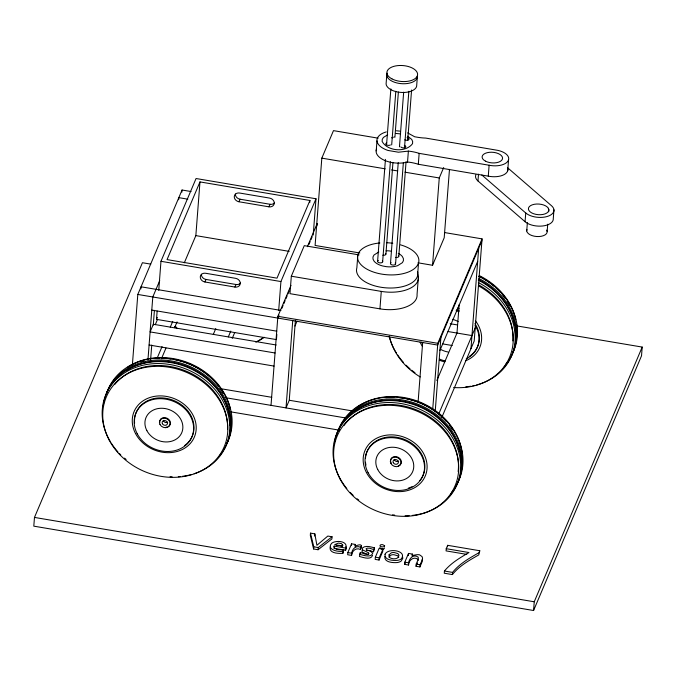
<?xml version="1.0" encoding="UTF-8"?>
<svg xmlns="http://www.w3.org/2000/svg" width="676" height="676" viewBox="0 0 676 676"><rect width="100%" height="100%" fill="white"/><g stroke="black" fill="none" stroke-linecap="round" stroke-linejoin="round"><path stroke-width="1.01" d="M384.483 547.94L384.112 548.811L381.627 549.132L379.768 548.092L380.149 547.205M150.756 264.122L142.425 262.719L34.476 517.419L33.8 526.156L533.575 610.512L641.524 355.804L642.2 347.075L516.219 325.807M132.378 364.922L137.803 294.449L182.064 190.015L191.063 191.536M140.878 288.905L141.039 286.801L280.979 310.428M147.934 360.088L152.793 296.975L159.73 280.616M150.613 359.809L151.745 345.081M153.283 325.097L154.415 310.368M276.45 339.605L156.502 319.359L157.145 311.07M158.742 290.334L160.972 261.308L196.057 178.523L316.005 198.769L313.208 235.054M178.658 199.758L178.827 197.654L187.818 199.175M181.903 192.119L182.064 190.015M184.32 262.795L195.846 235.611L199.978 181.912L309.929 200.476L309.76 202.58M271.017 405.372L277.87 316.317L290.984 285.373M276.526 338.575L276.847 334.426M278.681 310.58L280.92 281.554L316.005 198.769M359.074 254.894L304.276 245.65L291.322 276.214L289.979 293.671L379.937 308.856A30.741 15.97 4.4 0 0 417.05 294.508L418.393 277.05M292.733 320.593L286.016 407.907L289.252 400.26L295.404 320.314M378.171 138.174L333.479 130.629L321.818 158.142L315.1 245.447L359.793 252.993M310.478 533.127L310.318 535.308L313.605 548.988L318.058 549.74L331.882 538.949L332.051 536.769L327.826 536.06L316.9 545.278L314.839 533.863L310.478 533.127L313.774 546.808L313.605 548.988M314.67 536.043L314.839 533.863M318.058 549.74L318.227 547.56L332.051 536.769M333.952 547.577L334.071 546.123L345.766 548.101C348.444 540.825 335.82 540.048 331.722 543.2C325.984 549.689 338.372 552.258 343.028 551.16L343.704 549.563C340.687 549.833 334.029 550.382 334.071 546.123M357.858 254.742L356.852 267.84A30.741 15.97 4.4 0 0 386.604 287.9A30.741 15.97 4.4 0 0 417.675 271.853M330.175 547.137C328.95 553.5 338.549 553.585 342.859 553.34L343.028 551.16M343.704 549.563L342.859 553.34M376.98 140.87L376.135 151.787A20.5 10.647 4.4 0 0 402.82 162.916L408.481 162.122A29.338 15.244 4.4 0 1 418.317 164.268L490.201 176.478A15.371 7.985 4.4 0 0 507.794 168.687M333.902 548.304L345.597 550.281L345.766 548.101M347.844 552.562L347.675 554.742L351.562 555.402C351.875 550.898 356.32 547.104 360.536 549.563L361.499 545.498C359.564 542.963 352.931 548.447 355.441 544.467L351.554 543.817L347.844 552.562L351.731 553.213C352.044 548.709 356.489 544.924 360.705 547.383L360.536 549.563M386.765 75.239L386.089 83.968A15.371 7.985 4.4 0 0 402.161 92.477A15.371 7.985 4.4 0 0 416.729 84.906L417.405 76.177A15.371 7.985 4.4 0 1 400.826 83.613A15.371 7.985 4.4 0 1 387.086 73.177M351.435 545.27L351.554 543.817M351.562 555.402L351.731 553.213M355.272 546.647L355.441 544.467M390.39 161.758L382.616 262.026A2.56 1.335 4.4 0 1 379.802 262.846A2.56 1.335 4.4 0 1 377.588 261.392L385.438 159.359M386.571 144.639L390.863 88.886M366.341 550.534L369.603 550.425L373.49 551.76L374.394 547.839C370.676 546.833 365.293 545.033 362.192 548.16L362.649 549.934L368.048 552.537L368.792 553.602L367.575 554.252L364.82 554.067L360.367 552.41L359.421 556.433C362.978 557.438 371.116 560.328 372.577 555.342M360.257 553.864L360.367 552.41M391.683 144.926L395.815 91.285M379.937 308.856L381.281 291.398A30.741 15.97 4.4 0 0 417.785 274.524M385.92 254.024L392.959 162.51M394.902 137.27L398.384 92.037M390.475 263.64L398.24 162.654M399.457 146.878L403.665 92.181M368.589 554.497L368.699 553.044M395.578 263.792L403.352 162.815M404.485 148.086L408.853 91.285M373.49 551.76L374.394 547.839M375.349 557.201L375.18 559.382L379.067 560.041L382.777 551.295L382.946 549.115L379.05 548.456L375.349 557.201L379.236 557.861L382.946 549.115M398.798 256.204L406.082 161.53M407.704 140.49L411.583 90.001M407.535 162.02L408.38 151.111L409.326 151.213A29.338 15.244 4.4 0 1 419.154 153.359L491.046 165.569A15.371 7.985 4.4 0 0 508.546 159.866L507.71 170.774M379.067 560.041L379.236 557.861M418.317 164.268L419.154 153.359M417.523 276.019L418.529 262.922M418.368 560.243L418.055 559.373C413.864 556.052 408.659 560.108 408.549 565.018L404.645 564.359L404.806 562.178L408.515 553.424L412.419 554.083L412.25 556.272M418.14 401.434L422.669 342.529M408.346 555.613L408.515 553.424M408.549 565.018C407.898 559.72 413.011 553.188 418.224 557.185L418.292 559.17L416.205 564.097L416.036 566.277L419.923 566.936L422.196 561.587L422.28 559.289M417.996 262.812L432.547 265.271L439.265 177.965L443.693 167.53M449.472 169.389L444.208 237.766L432.547 265.271M419.923 566.936C419.272 563.226 425.736 557.827 420.506 555.478C418.807 552.926 410.163 557.235 412.419 554.083M432.724 409.225L437.803 343.315L482.064 238.881L444.673 232.578M435.234 411.05L440.904 337.417M459.165 304.648L456.976 333.048L436.848 380.529M446.236 548.701L469 552.545C460.111 557.658 451.053 563.023 444.428 571.026L444.259 573.206L452.405 574.583C459.3 565.854 469.271 560.328 478.777 554.903L479.783 550.746L447.673 545.321L446.236 548.701L446.067 550.889L466.761 554.379M447.563 546.774L447.673 545.321M553.948 209.839L553.281 218.568A15.371 7.985 4.4 0 1 542.651 225.987A15.371 7.985 4.4 0 1 525.066 221.711L477.966 180.957L478.49 174.163M452.405 574.583L452.574 572.403C459.469 563.674 469.44 558.139 478.946 552.723L479.783 550.746M470.961 348.672L478.684 248.269M482.064 238.881L474.197 341.034L441.8 417.472M488.283 176.081L489.12 165.164M525.066 221.711L525.742 212.982L481.836 174.991M526.739 230.896L527.381 222.581M547.163 231.496L547.721 224.221M548.684 211.74L548.844 209.661M533.575 610.512L534.243 601.784L642.2 347.075M377.588 261.392L377.681 261.054A2.56 1.335 4.4 0 1 378.34 260.497M384.847 556.441C383.968 562.415 392.967 562.897 397.167 562.559A8.23 4.276 4.4 0 0 401.147 561.063L402.845 558.249L402.423 556.39M199.978 181.912L167.048 259.601L276.999 278.157L309.929 200.476M156.502 319.359L157.322 317.441M155.269 324.691L157.322 319.849M157.119 358.229L162.046 346.602M170.259 327.226L172.726 321.413M161.446 358.728L165.966 348.072M174.594 327.725L177.053 321.911M204.946 281.993A5.121 4.309 23 0 1 200.282 276.78A5.121 4.309 23 0 1 205.614 273.265L235.603 278.326A5.121 4.309 23 0 1 240.267 283.531A5.121 4.309 23 0 1 234.927 287.055L204.946 281.993L206.019 279.441A5.121 4.309 23 0 1 201.364 274.236M238.949 201.761A5.121 4.309 23 0 1 234.285 196.547A5.121 4.309 23 0 1 239.625 193.032L269.606 198.093A5.121 4.309 23 0 1 274.27 203.299A5.121 4.309 23 0 1 268.938 206.822L238.949 201.761L240.031 199.209A5.121 4.309 23 0 1 235.366 194.004M213.32 334.383L215.779 328.57M234.927 287.055L236.008 284.503A5.121 4.309 23 0 0 240.504 283.058M268.938 206.822L270.02 204.27A5.121 4.309 23 0 0 274.515 202.825M228.311 336.91L230.778 331.096M232.231 338.38L234.699 332.567M307.377 246.698L317.213 223.494M277.735 318.066L278.968 315.168M281.833 308.4L283.067 305.493M283.852 303.642L285.111 300.659M285.906 298.8L287.165 295.826M287.959 293.95L289.193 291.043M308.881 244.577L310.132 241.628M310.935 239.743L312.16 236.845M316.258 227.17L317.526 224.187M294.964 326.052L297.017 321.21M345.597 550.281L346.213 548.532L345.926 546.766M481.929 240.631L437.668 345.064L137.803 294.449M439.899 350.514L477.678 261.367M360.705 547.383L361.499 545.498M438.707 414.067L475.211 327.936M404.645 564.359L405.465 562.415M416.036 566.277L417.43 562.998M362.42 549.774L361.922 551.286L362.48 552.123L367.879 554.717M388.844 557.058L391.117 555.047A4.369 2.265 4.4 0 1 393.964 554.709L397.725 555.765L398.781 557.328M378.797 251.979L373.997 255.013L372.975 256.973L373 259.06L374.048 261.139A15.371 7.985 4.4 0 0 382.388 265.913L386.266 266.665A15.371 7.985 4.4 0 0 397.589 265.685L402.397 262.66L403.411 260.691L403.395 258.604L402.338 256.525A15.371 7.985 4.4 0 0 398.248 253.356M387.669 134.837L383.419 137.422L382.27 139.357L382.143 141.436C387.458 151.373 405.93 152.827 412.546 143.633L412.664 141.554L411.752 139.467L407.653 136.172M408.38 151.111L398.409 152.21L388.058 150.461A20.5 10.647 4.4 0 1 386.326 131.904M336.614 545.515L339.724 545.371L342.149 546.419M395.874 133.451L400.623 133.899M396.406 130.781L399.82 131.119M321.818 158.142L385.219 168.839M391.455 169.896L397.691 170.944M404.966 172.177L439.265 177.965M240.031 199.209L270.02 204.27M195.846 235.611L289.201 251.371M291.322 276.214L381.281 291.398M160.972 261.308L280.92 281.554M206.019 279.441L236.008 284.503M450.216 323.719L457.508 324.953M448.019 331.536L471.966 335.575M442.848 343.932L452.219 345.512M277.87 316.317L437.803 343.315M151.787 310.073L276.729 331.164M276.205 344.997L153.342 324.26L150.106 331.899L275.048 352.99M149.1 344.997L274.042 366.088M219.7 388.523L271.76 397.311M289.463 400.293L352.973 411.016M225.835 397.741L345.571 417.954M231.074 411.895L339.352 430.173M313.774 546.808L318.227 547.56M404.806 562.178L408.718 562.838M416.205 564.097L420.092 564.756M444.428 571.026L452.574 572.403M34.476 517.419L534.243 601.784M391.412 251.252L390.128 250.999A15.371 7.985 4.4 0 0 386.123 250.788M359.59 554.252C363.147 555.25 371.285 558.148 372.746 553.162L370.82 551.506L366.671 549.723L366.096 548.735L367.296 548.135L369.772 548.244L373.659 549.58M360.705 547.45L361.33 547.687M407.628 132.893L414.675 136.772L417.92 137.321A29.338 15.244 4.4 0 0 425.635 138.073L495.736 150.013A15.371 7.985 4.4 0 1 508.546 159.866M507.617 167.758L551.523 205.757A15.371 7.985 4.4 0 1 546.943 216.565A15.371 7.985 4.4 0 1 525.742 212.982M477.966 180.957A15.371 7.985 4.4 0 1 475.87 174.814M546.681 230.094A10.25 5.324 4.4 0 1 541.349 236.262A10.25 5.324 4.4 0 1 528.37 233.617L527.221 232.299A10.25 5.324 4.4 0 1 526.95 229.527M376.126 150.858A20.5 10.647 4.4 0 1 376.574 149.033M390.398 144.943A2.56 1.335 4.4 0 1 388.049 145.348L387.407 145.23A2.56 1.335 4.4 0 1 385.802 143.743L385.962 143.413A2.56 1.335 4.4 0 1 386.74 142.906M394.04 136.907A2.56 1.335 4.4 0 1 393.795 137.211M392.866 137.659A2.56 1.335 4.4 0 1 391.598 137.777M400.851 146.878A2.56 1.335 4.4 0 0 402.178 147.706L402.82 147.841A2.56 1.335 4.4 0 0 405.575 147.241L405.769 146.92A2.56 1.335 4.4 0 0 404.324 145.408M404.73 139.831A2.56 1.335 4.4 0 0 405.896 140.219L406.563 140.295A2.56 1.335 4.4 0 0 408.963 139.391L409.031 139.053A2.56 1.335 4.4 0 0 407.045 137.684M382.363 261.004A2.56 1.335 4.4 0 1 382.7 261.688M385.802 253.677A2.56 1.335 4.4 0 1 382.827 255.224M395.173 263.116A2.56 1.335 4.4 0 1 394.59 264.857A2.56 1.335 4.4 0 1 391.15 264.519A2.56 1.335 4.4 0 1 391.134 262.71M398.392 255.52A2.56 1.335 4.4 0 1 398.35 256.998A2.56 1.335 4.4 0 1 395.705 257.395M400.471 244.847A30.741 15.97 4.4 0 1 411.54 270.527A30.741 15.97 4.4 0 1 362.37 266.023A30.741 15.97 4.4 0 1 379.844 242.963M386.756 242.76A30.741 15.97 4.4 0 1 392.773 243.259M127.823 367.093A63.983 53.86 23 0 1 230.355 409.149M231.412 416.416A63.983 53.86 23 0 1 231.53 419.534M106.36 393.77A65.285 54.95 23 0 1 188.097 365.699A65.285 54.95 23 0 1 227.068 443.287M106.521 393.812A65.285 54.95 23 0 1 188.908 363.781A65.285 54.95 23 0 1 226.984 443.228M110.129 441.284A65.285 54.95 23 0 1 135.994 367.279A65.285 54.95 23 0 1 222.793 400.826A65.285 54.95 23 0 1 194.105 473.732M191.274 474.577A65.285 54.95 23 0 1 182.368 476.318M180.348 476.538A65.285 54.95 23 0 1 178.32 476.698M172.135 476.817A65.285 54.95 23 0 1 170.039 476.741M120.759 454.914A65.285 54.95 23 0 1 119.306 453.427M117.92 451.923A65.285 54.95 23 0 1 111.168 443M141.825 361.39A63.037 53.058 23 0 1 143.751 360.798M157.06 358.525A63.037 53.058 23 0 1 159.037 358.432M163.034 358.407A63.037 53.058 23 0 1 171.121 359.074M173.115 359.378A63.037 53.058 23 0 1 218.728 386.503M220.579 389.055A63.037 53.058 23 0 1 223.325 393.44M119.01 376.524A63.975 53.843 23 0 1 121.317 374.42M126.328 370.659A63.975 53.843 23 0 1 189.322 367.423A63.975 53.843 23 0 1 229.409 415.799M229.992 422.044A63.975 53.843 23 0 1 229.984 425.136M134.6 423.193A30.42 25.604 23 0 1 174.898 400.986A30.42 25.604 23 0 1 184.632 445.585M222.869 451.247A65.285 54.95 23 0 1 219.785 455.396M103.2 406.504A65.285 54.95 23 0 1 183.973 366.029A65.285 54.95 23 0 1 223.976 449.498M114.793 384.357A63.037 53.058 23 0 1 185.334 370.786A63.037 53.058 23 0 1 227.516 429.573M126.116 459.452A63.037 53.058 23 0 1 124.57 458.125M159.773 422.72A5.501 4.631 23 0 1 166.778 418.089A5.501 4.631 23 0 1 168.586 426.336M167.411 426.894A5.501 4.631 23 0 1 166.085 427.139M167.741 422.17A2.746 2.315 23 0 1 163.33 420.362M347.929 415.681A63.983 53.86 23 0 1 354.511 409.157M356.151 407.873A63.983 53.86 23 0 1 418.427 401.468A63.983 53.86 23 0 1 461.252 448.12M461.657 450.182A63.983 53.86 23 0 1 462.105 453.3M462.426 459.536A63.983 53.86 23 0 1 462.291 462.595M453.275 490.286A65.285 54.95 23 0 1 452.024 491.934M336.318 435.69A65.285 54.95 23 0 1 421.241 405.642A65.285 54.95 23 0 1 454.458 488.579M459.19 479.419A65.285 54.95 23 0 1 458.336 481.278M337.73 431.803A65.285 54.95 23 0 1 418.106 402.085A65.285 54.95 23 0 1 459.587 478.473M346.822 488.571A65.285 54.95 23 0 1 361.483 408.507A65.285 54.95 23 0 1 452.692 438.048A65.285 54.95 23 0 1 423.125 513.278M421.207 513.802A65.285 54.95 23 0 1 412.25 515.408M409.217 515.67A65.285 54.95 23 0 1 405.11 515.813M394.657 515.104A65.285 54.95 23 0 1 392.587 514.782M358.779 500.096A65.285 54.95 23 0 1 357.122 498.795M353.151 495.339A65.285 54.95 23 0 1 350.202 492.407M385.869 397.665A63.037 53.058 23 0 1 393.931 397.378M398.992 397.691A63.037 53.058 23 0 1 446.278 421.427M449.625 425.474A63.037 53.058 23 0 1 452.624 429.767M354.655 411.43A63.975 53.843 23 0 1 416.915 405.042A63.975 53.843 23 0 1 459.731 451.678M460.457 455.818A63.975 53.843 23 0 1 460.778 458.945M412.081 486.635A30.42 25.604 23 0 1 408.245 488.199M365.961 465.122A30.42 25.604 23 0 1 365.496 462.164M365.462 458.243A30.42 25.604 23 0 1 404.738 439.518A30.42 25.604 23 0 1 419.838 480.552M334.341 443.422A65.285 54.95 23 0 1 419.973 407.02A65.285 54.95 23 0 1 450.681 494.367M343.856 425.686A63.037 53.058 23 0 1 416.222 409.757A63.037 53.058 23 0 1 458.151 471.535M391.117 462.916A5.501 4.631 23 0 1 393.567 456.841A5.501 4.631 23 0 1 400.767 459.798A5.501 4.631 23 0 1 398.308 465.865M398.637 461.142A2.746 2.315 23 0 1 394.226 459.334M479.36 275.647A63.983 53.86 23 0 1 515.763 319.495M516.625 324.674A63.983 53.86 23 0 1 516.887 327.801M507.177 362.488A65.285 54.95 23 0 1 505.893 364.102M478.98 278.537A65.285 54.95 23 0 1 510.608 357.308M478.887 276.18A65.285 54.95 23 0 1 512.4 353.573M475.676 321.1A32.718 27.539 23 0 1 465.595 360.798M444.74 361.93A32.718 27.539 23 0 1 439.324 360.156M422.458 346.475A32.718 27.539 23 0 1 420.083 342.132M457.314 308.112A32.718 27.539 23 0 1 459.105 308.746M478.988 276.357A63.037 53.058 23 0 1 494.333 286.472M495.863 287.824A63.037 53.058 23 0 1 500.13 292.066M502.175 294.381A63.037 53.058 23 0 1 505.386 298.547M507.135 301.141A63.037 53.058 23 0 1 509.712 305.569M478.785 279.687A63.975 53.843 23 0 1 514.656 325.114M515.298 330.31A63.975 53.843 23 0 1 515.425 333.429M478.447 285.847A63.983 53.86 23 0 1 511.918 350.176A63.983 53.86 23 0 1 453.647 387.542M420.202 376.946A63.983 53.86 23 0 1 389.317 336.116M474.932 323.601A30.42 25.604 23 0 1 469.22 356.497M456.461 309.87A30.42 25.604 23 0 1 459.257 310.884M478.287 280.185A65.285 54.95 23 0 1 503.848 367.305M478.371 282.56A65.285 54.95 23 0 1 515.197 338.346A65.285 54.95 23 0 1 476.69 384.923M474.755 385.413A65.285 54.95 23 0 1 472.794 385.844M470.8 386.216A65.285 54.95 23 0 1 465.756 386.883M414.988 372.73A65.285 54.95 23 0 1 411.642 370.169M410.019 368.817A65.285 54.95 23 0 1 406.166 365.26M403.335 362.268A65.285 54.95 23 0 1 397.691 355.035M396.584 353.345A65.285 54.95 23 0 1 389.232 336.513M478.726 284.9A63.037 53.058 23 0 1 512.864 340.915M448.036 351.993A19.418 16.351 23 0 1 440.439 349.255M452.548 319.325A19.418 16.351 23 0 1 458.176 321.632M475.093 325.215A30.42 25.604 23 0 1 466.246 358.829M445.383 360.984A30.42 25.604 23 0 1 439.696 359.184M422.61 344.067A30.42 25.604 23 0 1 421.706 342.183M456.114 310.69A30.42 25.604 23 0 1 458.911 311.712M264.248 337.282A65.285 54.95 23 0 1 257.243 341.549M176.774 327.733A65.285 54.95 23 0 1 175.278 326.28M263.522 337.4A63.983 53.86 23 0 1 255.815 342.2M176.951 328.654A63.983 53.86 23 0 1 174.763 326.508M384.644 545.752L384.281 546.63L381.796 546.952L379.937 545.912L380.309 545.025A2.366 1.225 4.4 0 1 382.751 544.695L384.644 545.752M389.013 554.878L389.435 557.269A4.436 2.307 4.4 0 0 391.641 558.435C394.395 559.365 398.848 558.849 398.95 555.148L397.885 553.585L394.125 552.529A4.369 2.265 4.4 0 0 391.286 552.858L389.013 554.878M342.749 545.076L342.605 546.064L334.662 544.721L338.279 543.082L341.355 543.597L342.749 545.076M385.016 554.261C384.137 560.227 393.136 560.708 397.327 560.37A8.23 4.276 4.4 0 0 401.316 558.883C407.56 550.644 388.142 547.56 385.016 554.261M548.354 208.267L547.214 206.949A10.25 5.324 4.4 0 0 534.234 204.304A10.25 5.324 4.4 0 0 528.902 210.473L530.052 211.791A10.25 5.324 4.4 0 0 543.031 214.436A10.25 5.324 4.4 0 0 548.354 208.267M391.945 78.881A15.371 7.985 4.4 0 0 417.244 76.058A15.371 7.985 4.4 0 0 397.556 65.64A15.371 7.985 4.4 0 0 391.945 78.881M485.469 161.15A10.25 5.324 4.4 0 0 502.336 159.266A10.25 5.324 4.4 0 0 489.213 152.328A10.25 5.324 4.4 0 0 485.469 161.15M135.53 433.553A32.718 27.539 23 0 0 190.809 442.881A32.718 27.539 23 0 0 166.389 396.406A32.718 27.539 23 0 0 135.53 433.553M109.132 439.966A63.983 53.86 23 0 0 217.224 458.21A63.983 53.86 23 0 0 169.473 367.321A63.983 53.86 23 0 0 109.132 439.966M159.984 424.486A5.501 4.631 23 0 0 169.279 426.057A5.501 4.631 23 0 0 165.172 418.241A5.501 4.631 23 0 0 159.984 424.486M146.853 430.604A19.418 16.351 23 0 0 179.664 436.138A19.418 16.351 23 0 0 165.164 408.558A19.418 16.351 23 0 0 146.853 430.604M162.401 423.708A2.746 2.315 23 0 0 167.048 424.494A2.746 2.315 23 0 0 164.995 420.582A2.746 2.315 23 0 0 162.401 423.708M137.203 433.722A30.42 25.604 23 0 0 188.596 442.391A30.42 25.604 23 0 0 165.89 399.178A30.42 25.604 23 0 0 137.203 433.722M366.426 472.524A32.718 27.539 23 0 0 421.697 481.853A32.718 27.539 23 0 0 397.277 435.378A32.718 27.539 23 0 0 366.426 472.524M340.028 478.938A63.983 53.86 23 0 0 448.12 497.19A63.983 53.86 23 0 0 400.369 406.293A63.983 53.86 23 0 0 340.028 478.938M390.88 463.457A5.501 4.631 23 0 0 400.175 465.029A5.501 4.631 23 0 0 396.068 457.213A5.501 4.631 23 0 0 390.88 463.457M377.749 469.575A19.418 16.351 23 0 0 410.552 475.118A19.418 16.351 23 0 0 396.06 447.529A19.418 16.351 23 0 0 377.749 469.575M393.297 462.68A2.746 2.315 23 0 0 397.944 463.466A2.746 2.315 23 0 0 395.891 459.562A2.746 2.315 23 0 0 393.297 462.68M368.09 472.693A30.42 25.604 23 0 0 419.483 481.371A30.42 25.604 23 0 0 396.778 438.158A30.42 25.604 23 0 0 368.09 472.693"/></g></svg>
